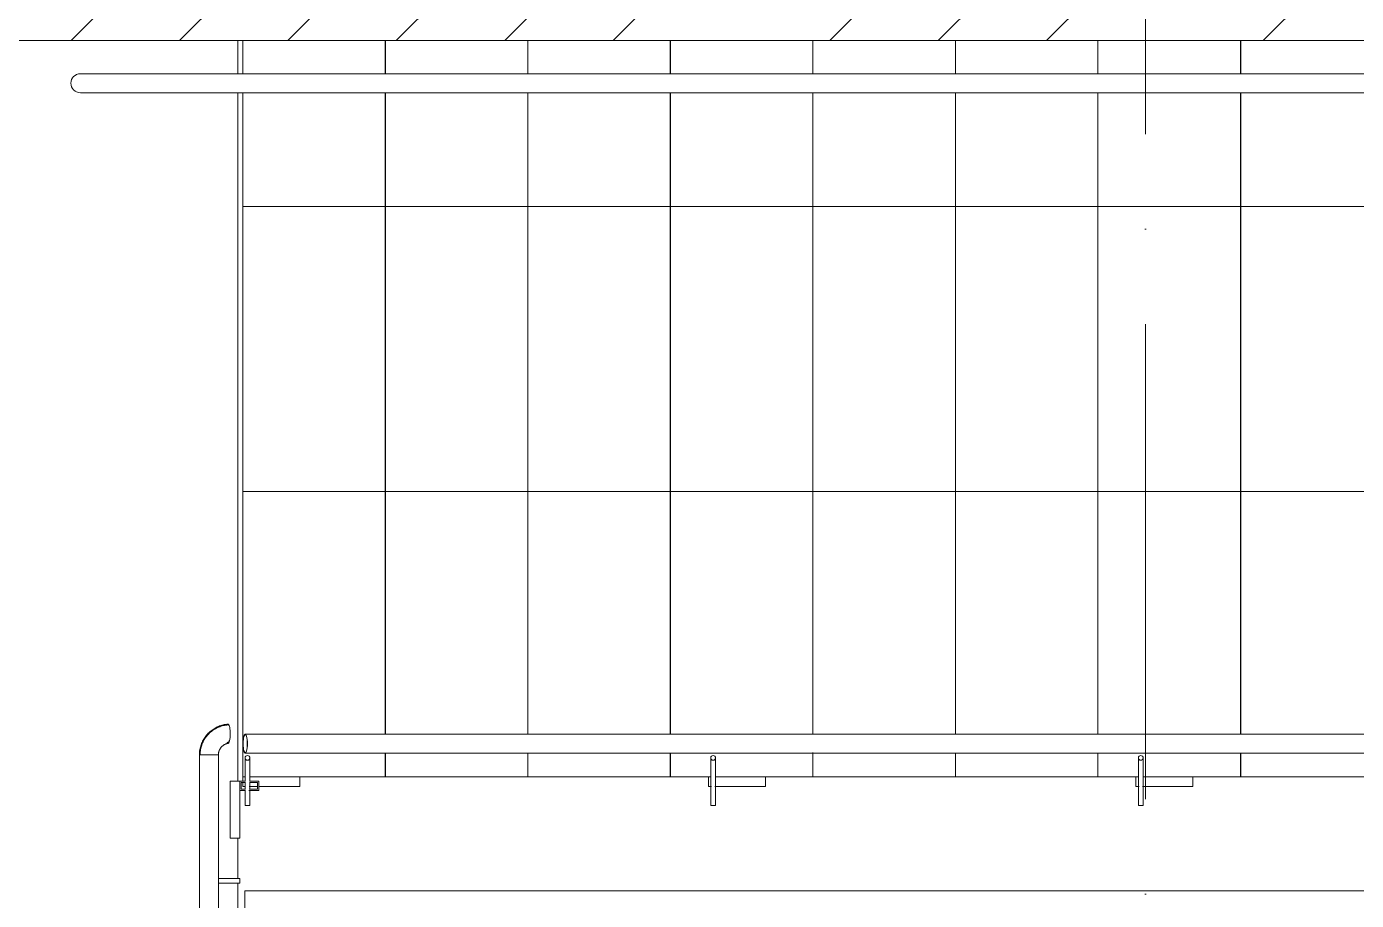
# Model space of a CAD drawing. Header units: millimetres. Extents: x -6467 to 106027, y -7090 to 195095.
# Drawn here: x 95255 to 98053, y 186235 to 188074 of the extents above; entities that cross this region are included whole.
import ezdxf

# ---------------------------------------------------------------- set-up
doc = ezdxf.new("R2010")
doc.units = ezdxf.units.MM
doc.linetypes.add('50_200_ШТРИХ_1Т_ш5_п1_п1_', pattern=[1400, 1000, -200, 0, -200])
for name, color, linetype, lineweight in [('A-FLOR', 7, 'Continuous', 9), ('A-WALL', 7, 'Continuous', 5), ('Ограждение', 7, 'Continuous', 9), ('Ограждение-1', 7, 'Continuous', 20)]:
    doc.layers.add(name, color=color, linetype=linetype, lineweight=lineweight)
for name, color, linetype, lineweight, true_color in [('S-STRS-1', 7, 'Continuous', 9, 0xaaaaaa), ('S-STRS-2', 7, 'Continuous', 5, 0xbfbfbf), ('Оси-3', 7, '50_200_ШТРИХ_1Т_ш5_п1_п1_', 9, 0xaaaaaa)]:
    doc.layers.add(name, color=color, linetype=linetype, lineweight=lineweight, true_color=true_color)
pattern_1 = [(0, (99609.45, 186494.7), (0, 600), []), (90, (99609.45, 186494.7), (-600, 4e-14), [])]

# ---------------------------------------------------------------- blocks, each defined once
blk = doc.blocks.new('О_Элемент поручня_Пристенный_Двухуровневый_Труба_ГОСТ 87321 - О_Элемент поручня_Пристенный_Двухуровневый_Труба_ГОСТ 8732-78 2-V127-АИ_План этажа Радиаторы_3')
at = {"layer": 'Ограждение'}
for p, q in [((-4640, 0), (280, 0)), ((280, -40), (-4640, -40))]:
    blk.add_line(p, q, dxfattribs=at)
blk.add_arc((-4640, -20), 20, 90, 270, dxfattribs=at)
blk = doc.blocks.new('О_Элемент ограждения_Обод_Труба_ГОСТ 8645-68 - О_Элемент ограждения_Обод_Труба_ГОСТ 8645-68-26169631-АИ_План этажа Радиаторы_3')
at = {"layer": 'Ограждение'}
for p, q in [((0, 20), (0, -20)), ((0, -20), (-3900, -20))]:
    blk.add_line(p, q, dxfattribs=at)
blk = doc.blocks.new('О_Элемент поручня_Маршевый_Труба_ГОСТ 8732-78 - О_Элемент поручня_Маршевый_Труба_ГОСТ 8732-78-26169632-АИ_План этажа Радиаторы_3')
at = {"layer": 'Ограждение'}
for p, q in [((-13.2, 40), (-3902.6, 40)), ((-3902.6, 0), (-13.2, 0))]:
    blk.add_line(p, q, dxfattribs=at)
at = {"layer": 'Ограждение', "flags": 128}
for points in [[(-3907.3, 20), (-3907.2, 24.5), (-3906.9, 28.7), (-3906.3, 32.5), (-3905.6, 35.6), (-3904.7, 38), (-3903.7, 39.5), (-3902.6, 40)], [(-3901.1, 37.3), (-3902.1, 38.4), (-3903.1, 38.4), (-3904.2, 37.3), (-3905.1, 35.2), (-3905.9, 32.3), (-3906.5, 28.6), (-3906.9, 24.4), (-3907, 20)], [(-3902.6, 40), (-3901.6, 39.5), (-3900.6, 38), (-3899.7, 35.6), (-3898.9, 32.5), (-3898.4, 28.7), (-3898, 24.5), (-3897.9, 20)], [(-3898.2, 20), (-3898.4, 24.4), (-3898.7, 28.6), (-3899.3, 32.3), (-3900.1, 35.2)], [(-3902.6, 0), (-3903.7, 0.5), (-3904.7, 2), (-3905.6, 4.4), (-3906.3, 7.5), (-3906.9, 11.3), (-3907.2, 15.5), (-3907.3, 20)], [(-3907, 20), (-3906.9, 15.6), (-3906.5, 11.4), (-3905.9, 7.7), (-3905.1, 4.8), (-3904.2, 2.7), (-3903.1, 1.6), (-3902.1, 1.6), (-3901.1, 2.7)], [(-3897.9, 20), (-3898, 15.5), (-3898.4, 11.3), (-3898.9, 7.5), (-3899.7, 4.4), (-3900.6, 2), (-3901.6, 0.5), (-3902.6, 0)], [(-3900.1, 4.8), (-3899.3, 7.7), (-3898.7, 11.4), (-3898.4, 15.6), (-3898.2, 20)]]:
    blk.add_lwpolyline(points, dxfattribs=at)
blk = doc.blocks.new('О_Элемент поручня_Маршевый_Труба_ГОСТ 8732-78 - О_Элемент поручня_Маршевый_Труба_ГОСТ 8732-78-26169633-АИ_План этажа Радиаторы_3')
at = {"layer": 'Ограждение'}
for p, q in [((-3902.1, 38.4), (-3903.1, 38.4)), ((-3903.1, 1.6), (-3902.1, 1.6))]:
    blk.add_line(p, q, dxfattribs=at)
at = {"layer": 'Ограждение', "flags": 128}
for points in [[(-3907.3, 20), (-3907.2, 24.5), (-3906.9, 28.7), (-3906.3, 32.5), (-3905.6, 35.6), (-3904.7, 38), (-3903.7, 39.5), (-3902.6, 40)], [(-3902.6, 0), (-3903.7, 0.5), (-3904.7, 2), (-3905.6, 4.4), (-3906.3, 7.5), (-3906.9, 11.3), (-3907.2, 15.5), (-3907.3, 20)]]:
    blk.add_lwpolyline(points, dxfattribs=at)
blk = doc.blocks.new('О_Полоса_Трапеция прямоугольная_Прокат_ГОСТ 103-2006 - Крепежная пластина-18993352-АИ_План этажа Радиаторы_3')
at = {"layer": 'Ограждение'}
for p, q in [((95605.8, 83880.7), (95600, 83880.7)), ((95600, 83880.7), (95600, 83871.9)), ((95720, 83880.7), (95614.3, 83880.7)), ((95720, 83860.7), (95720, 83880.7)), ((95600, 83869.1), (95600, 83860.7)), ((95600, 83860.7), (95606.1, 83860.7)), ((95613.5, 83860.7), (95630.8, 83860.7)), ((95633.8, 83860.7), (95720, 83860.7))]:
    blk.add_line(p, q, dxfattribs=at)
blk = doc.blocks.new('О_Кронштейн_Форма Г_Круг_ГОСТ 2590-2006 - О_Кронштейн_Форма Г_Круг_ГОСТ 2590-2006-V150-АИ_План этажа Радиаторы_3')
at = {"layer": 'Ограждение'}
for p, q in [((95605, 83871.9), (95605, 83895.7)), ((95615, 83895.7), (95615, 83871.9)), ((95605, 83854.9), (95605, 83868.9)), ((95615, 83868.9), (95615, 83854.9)), ((95605, 83820.7), (95605, 83851.9)), ((95615, 83851.9), (95615, 83820.7)), ((95605, 83820.7), (95610, 83820.7)), ((95610, 83820.7), (95615, 83820.7))]:
    blk.add_line(p, q, dxfattribs=at)
at = {"layer": 'Ограждение', "flags": 128}
for points in [[(95605, 83895.7), (95605, 83912.1), (95605, 83920.4), (95605, 83920.7)], [(95615, 83920.7), (95615, 83914.6), (95615, 83899.2), (95615, 83895.7)]]:
    blk.add_lwpolyline(points, dxfattribs=at)
at = {"layer": 'Ограждение'}
for start, end in [(90, 270), (270, 90)]:
    blk.add_arc((95610, 83920.7), 5, start, end, dxfattribs=at)
blk = doc.blocks.new('О_Кронштейн_Форма Г_Круг_ГОСТ 2590-2006 - О_Кронштейн_Форма Г_Круг_ГОСТ 2590-2006-V151-АИ_План этажа Радиаторы_3')
at = {"layer": 'Ограждение'}
for p, q in [((95605, 83871.9), (95605, 83895.7)), ((95615, 83895.7), (95615, 83871.9)), ((95605, 83854.9), (95605, 83868.9)), ((95615, 83868.9), (95615, 83854.9)), ((95605, 83820.7), (95605, 83851.9)), ((95615, 83851.9), (95615, 83820.7)), ((95605, 83820.7), (95605.2, 83820.7)), ((95614.8, 83820.7), (95615, 83820.7))]:
    blk.add_line(p, q, dxfattribs=at)
at = {"layer": 'Ограждение', "flags": 128}
for points in [[(95605, 83895.7), (95605, 83912.1), (95605, 83920.4), (95605, 83920.7)], [(95615, 83920.7), (95615, 83914.6), (95615, 83899.2), (95615, 83895.7)]]:
    blk.add_lwpolyline(points, dxfattribs=at)
at = {"layer": 'Ограждение'}
for start, end in [(142.1822, 195), (217.8178, 240), (285, 45)]:
    blk.add_arc((95610, 83920.7), 5, start, end, dxfattribs=at)
blk = doc.blocks.new('О_Полоса_Трапеция прямоугольная_Прокат_ГОСТ 103-2006 - Крепежная пластина-V153-АИ_План этажа Радиаторы_3')
at = {"layer": 'Ограждение'}
for p, q in [((97485.8, 83880.7), (97480, 83880.7)), ((97480, 83880.7), (97480, 83860.7)), ((97600, 83880.7), (97494.3, 83880.7)), ((97600, 83860.7), (97600, 83880.7)), ((97480, 83860.7), (97486.5, 83860.7)), ((97493.5, 83860.7), (97600, 83860.7))]:
    blk.add_line(p, q, dxfattribs=at)
blk = doc.blocks.new('О_Кронштейн_Форма Г_Круг_ГОСТ 2590-2006 - О_Кронштейн_Форма Г_Круг_ГОСТ 2590-2006-V149-АИ_План этажа Радиаторы_3')
at = {"layer": 'Ограждение'}
for p, q in [((99385, 83820.7), (99385, 83895.7)), ((99395, 83895.7), (99395, 83820.7)), ((99385, 83820.7), (99390, 83820.7)), ((99390, 83820.7), (99395, 83820.7))]:
    blk.add_line(p, q, dxfattribs=at)
at = {"layer": 'Ограждение', "flags": 128}
for points in [[(99385, 83895.7), (99385, 83912.1), (99385, 83920.4), (99385, 83920.7)], [(99395, 83920.7), (99395, 83914.6), (99395, 83899.2), (99395, 83895.7)]]:
    blk.add_lwpolyline(points, dxfattribs=at)
at = {"layer": 'Ограждение'}
for start, end in [(90, 270), (270, 90)]:
    blk.add_arc((99390, 83920.7), 5, start, end, dxfattribs=at)
blk = doc.blocks.new('О_Кронштейн_Форма Г_Круг_ГОСТ 2590-2006 - О_Кронштейн_Форма Г_Круг_ГОСТ 2590-2006-V152-АИ_План этажа Радиаторы_3')
at = {"layer": 'Ограждение'}
for p, q in [((98385, 83820.7), (98385, 83895.7)), ((98395, 83895.7), (98395, 83820.7)), ((98385, 83820.7), (98385.2, 83820.7)), ((98394.8, 83820.7), (98395, 83820.7))]:
    blk.add_line(p, q, dxfattribs=at)
at = {"layer": 'Ограждение', "flags": 128}
for points in [[(98385, 83895.7), (98385, 83912.1), (98385, 83920.4), (98385, 83920.7)], [(98395, 83920.7), (98395, 83914.6), (98395, 83899.2), (98395, 83895.7)]]:
    blk.add_lwpolyline(points, dxfattribs=at)
at = {"layer": 'Ограждение'}
for start, end in [(150, 195), (225, 240), (285, 45)]:
    blk.add_arc((98390, 83920.7), 5, start, end, dxfattribs=at)
blk = doc.blocks.new('О_Элемент ограждения_Обод_Труба_ГОСТ 86451 - О_Элемент ограждения_Обод_Труба_ГОСТ 8645-68 2-V158-АИ_План этажа Радиаторы_3')
at = {"layer": 'Ограждение-1'}
for p, q in [((-1800, 20), (-1820, 20)), ((-1820, 20), (-1820, -20)), ((-1817, 17), (-1803, 17)), ((-1817, -17), (-1817, 17)), ((-1803, 17), (-1803, -17)), ((-1800, -20), (-1800, 20)), ((0, 20), (-20, 20)), ((-20, 20), (-20, 7.7)), ((-20, 0.7), (-20, -20)), ((-17, 17), (-3, 17)), ((-17, 7.7), (-17, 17)), ((-17, -17), (-17, 0.3)), ((-3, 17), (-3, 7.8)), ((0, 7.9), (0, 20)), ((-1820, -20), (-1800, -20)), ((-1803, -17), (-1817, -17)), ((-20, -20), (0, -20)), ((-3, -17), (-17, -17)), ((-3, -0.5), (-3, -17)), ((0, -20), (0, -0.5))]:
    blk.add_line(p, q, dxfattribs=at)
blk = doc.blocks.new('О_Полоса_Трапеция прямоугольная_Прокат_ГОСТ 1031 - Крепежная пластина-21434436-АИ_План этажа Радиаторы_3')
at = {"layer": 'Ограждение'}
for p, q in [((95573.8, 83871.9), (95573.8, 83751.9)), ((95593.8, 83871.9), (95573.8, 83871.9)), ((95593.8, 83751.9), (95593.8, 83851.9)), ((95573.8, 83751.9), (95593.8, 83751.9))]:
    blk.add_line(p, q, dxfattribs=at)
blk = doc.blocks.new('О_Элемент поручня_Площадочный_Двухуровневый_ГОСТ 8732-78 - О_Элемент поручня_Площадочный_Двухуровневый_ГОСТ 8732-78 2-26180261-АИ_План этажа Радиаторы_3')
at = {"layer": 'Ограждение'}
for p, q in [((320, 40), (0, 40)), ((0, 40), (0, 20)), ((0, 20), (0, 0)), ((0, 0), (320, 0))]:
    blk.add_line(p, q, dxfattribs=at)
at = {"layer": 'Ограждение', "flags": 128}
for points in [[(320, 40), (322.4, 40), (324.8, 40), (327.2, 40), (329.6, 40), (331.9, 40), (334.3, 40), (336.6, 40), (338.9, 40), (341.1, 40), (343.4, 40), (345.6, 40), (347.7, 40), (349.8, 40), (351.9, 40), (353.9, 40), (355.8, 40), (357.7, 40), (359.6, 40), (361.3, 40), (363, 40), (364.7, 40), (366.2, 40), (367.7, 40), (369.2, 40), (370.5, 40), (371.7, 40), (372.9, 40), (374, 40), (375, 40), (375.9, 40), (376.7, 40), (377.5, 40), (378.1, 40), (378.7, 40), (379.1, 40), (379.5, 40), (379.8, 40), (379.9, 40), (380, 40)], [(380, 40), (380, 40), (379.8, 40), (379.6, 40), (379.2, 40), (378.8, 40), (378.3, 40), (377.7, 40), (377, 40), (376.2, 40), (375.3, 40), (374.3, 40), (373.2, 40), (372.1, 40), (370.8, 40), (369.5, 40), (368.1, 40), (366.7, 40), (365.1, 40), (363.5, 40), (361.8, 40), (360, 40), (358.2, 40), (356.3, 40), (354.4, 40), (352.4, 40), (350.4, 40), (348.3, 40), (346.1, 40), (344, 40), (341.7, 40), (339.5, 40), (337.2, 40), (334.9, 40), (332.6, 40), (330.2, 40), (327.8, 40), (325.4, 40), (323, 40), (320.6, 40), (320, 40)], [(380, 38.5), (379.3, 38.5), (378.5, 38.4), (377.8, 38.4), (377.1, 38.3), (376.3, 38.1), (375.6, 38), (374.9, 37.8), (374.2, 37.6), (373.5, 37.3)], [(380, 40), (380.8, 40), (381.6, 39.9), (382.4, 39.9), (383.2, 39.7), (384, 39.6), (384.8, 39.4), (385.5, 39.2), (386.3, 39), (387, 38.7), (387.8, 38.4), (388.5, 38.1), (389.2, 37.7), (389.9, 37.4), (390.6, 36.9), (391.3, 36.5), (391.9, 36), (392.6, 35.6), (393.2, 35), (393.8, 34.5), (394.3, 33.9), (394.9, 33.3), (395.4, 32.7), (395.9, 32.1), (396.4, 31.5), (396.8, 30.8), (397.2, 30.1), (397.6, 29.4), (398, 28.7), (398.3, 28), (398.6, 27.2), (398.9, 26.5), (399.2, 25.7), (399.4, 25), (399.6, 24.2), (399.7, 23.4), (399.8, 22.6), (399.9, 21.8), (400, 21), (400, 20.2), (400, 20)], [(380, 0), (380, 0), (379.8, 0), (379.6, 0), (379.2, 0), (378.8, 0), (378.3, 0), (377.7, 0), (377, 0), (376.2, 0), (375.3, 0), (374.3, 0), (373.2, 0), (372.1, 0), (370.8, 0), (369.5, 0), (368.1, 0), (366.7, 0), (365.1, 0), (363.5, 0), (361.8, 0), (360, 0), (358.2, 0), (356.3, 0), (354.4, 0), (352.4, 0), (350.4, 0), (348.3, 0), (346.1, 0), (344, 0), (341.7, 0), (339.5, 0), (337.2, 0), (334.9, 0), (332.6, 0), (330.2, 0), (327.8, 0), (325.4, 0), (323, 0), (320.6, 0), (320, 0)], [(320, 0), (322.4, 0), (324.8, 0), (327.2, 0), (329.6, 0), (331.9, 0), (334.3, 0), (336.6, 0), (338.9, 0), (341.1, 0), (343.4, 0), (345.6, 0), (347.7, 0), (349.8, 0), (351.9, 0), (353.9, 0), (355.8, 0), (357.7, 0), (359.6, 0), (361.3, 0), (363, 0), (364.7, 0), (366.2, 0), (367.7, 0), (369.2, 0), (370.5, 0), (371.7, 0), (372.9, 0), (374, 0), (375, 0), (375.9, 0), (376.7, 0), (377.5, 0), (378.1, 0), (378.7, 0), (379.1, 0), (379.5, 0), (379.8, 0), (379.9, 0), (380, 0)], [(370, 4.4), (370.6, 4), (371.3, 3.7), (371.9, 3.3), (372.6, 3), (373.3, 2.8), (374, 2.5), (374.7, 2.3), (375.4, 2.1), (376.1, 1.9), (376.9, 1.8), (377.6, 1.7), (378.3, 1.6), (379.1, 1.5), (379.8, 1.5), (380, 1.5)], [(400, 20), (400, 19.2), (399.9, 18.4), (399.9, 17.6), (399.7, 16.8), (399.6, 16), (399.4, 15.2), (399.2, 14.5), (399, 13.7), (398.7, 13), (398.4, 12.2), (398.1, 11.5), (397.7, 10.8), (397.4, 10.1), (396.9, 9.4), (396.5, 8.7), (396, 8.1), (395.6, 7.4), (395, 6.8), (394.5, 6.2), (393.9, 5.7), (393.3, 5.1), (392.7, 4.6), (392.1, 4.1), (391.5, 3.6), (390.8, 3.2), (390.1, 2.8), (389.4, 2.4), (388.7, 2), (388, 1.7), (387.2, 1.4), (386.5, 1.1), (385.7, 0.8), (385, 0.6), (384.2, 0.4), (383.4, 0.3), (382.6, 0.2), (381.8, 0.1), (381, 0), (380.2, 0), (380, 0)]]:
    blk.add_lwpolyline(points, dxfattribs=at)
blk = doc.blocks.new('О_Кронштейн_Форма Г_Круг_ГОСТ 25902 - О_Кронштейн_Форма Г_Круг_ГОСТ 2590-2006-21434440-АИ_План этажа Радиаторы_3')
at = {"layer": 'Ограждение'}
for p, q in [((17895.8, 45705.6), (17855.8, 45705.6)), ((17895.8, 45700.6), (17895.8, 45705.6)), ((17855.8, 45695.6), (17895.8, 45695.6)), ((17895.8, 45695.6), (17895.8, 45700.6))]:
    blk.add_line(p, q, dxfattribs=at)
at = {"layer": 'Ограждение', "flags": 128}
for points in [[(17850.6, 45705.6), (17851.5, 45705.6), (17852.5, 45705.6), (17853.5, 45705.6), (17854.5, 45705.6), (17855.5, 45705.6), (17855.8, 45705.6)], [(17855.8, 45695.6), (17854.8, 45695.6), (17853.8, 45695.6), (17852.8, 45695.6), (17851.8, 45695.6), (17850.8, 45695.6)]]:
    blk.add_lwpolyline(points, dxfattribs=at)
blk = doc.blocks.new('О_Кронштейн_Форма Г_Круг_ГОСТ 25902 - О_Кронштейн_Форма Г_Круг_ГОСТ 2590-2006-V132-АИ_План этажа Радиаторы_3')
at = {"layer": 'Ограждение'}
for p, q in [((17895.8, 45705.6), (17855.8, 45705.6)), ((17895.8, 45704.9), (17895.8, 45705.6)), ((17855.8, 45695.6), (17895.8, 45695.6)), ((17895.8, 45695.6), (17895.8, 45696.3))]:
    blk.add_line(p, q, dxfattribs=at)
at = {"layer": 'Ограждение', "flags": 128}
for points in [[(17850.6, 45705.6), (17851.5, 45705.6), (17852.5, 45705.6), (17853.5, 45705.6), (17854.5, 45705.6), (17855.5, 45705.6), (17855.8, 45705.6)], [(17855.8, 45695.6), (17854.8, 45695.6), (17853.8, 45695.6), (17852.8, 45695.6), (17851.8, 45695.6), (17850.8, 45695.6)]]:
    blk.add_lwpolyline(points, dxfattribs=at)
blk = doc.blocks.new('О_Элемент поручня_Загиб_Труба_ГОСТ 87321 - О_Элемент поручня_Загиб_Труба_ГОСТ 8732-78 2-V160-АИ_План этажа Радиаторы_3')
at = {"layer": 'Ограждение', "flags": 128}
for points in [[(95529.4, 83974.3), (95527.5, 83972.5), (95525.7, 83970.6), (95524, 83968.6), (95522.4, 83966.6), (95520.8, 83964.5), (95519.3, 83962.4), (95518, 83960.2), (95516.7, 83957.9), (95515.5, 83955.6), (95514.4, 83953.3), (95513.4, 83950.9), (95512.5, 83948.4), (95511.7, 83946), (95510.9, 83943.5), (95510.3, 83940.9), (95509.8, 83938.4), (95509.4, 83935.8), (95509.1, 83933.2), (95508.9, 83930.6), (95508.8, 83928), (95508.8, 83926.9)], [(95569.1, 83991.7), (95566.5, 83991.5), (95563.9, 83991.1), (95561.3, 83990.7), (95558.8, 83990.1), (95556.3, 83989.5), (95553.8, 83988.7), (95551.3, 83987.9), (95548.9, 83986.9), (95546.5, 83985.9), (95544.2, 83984.7), (95541.9, 83983.5), (95539.7, 83982.2), (95537.5, 83980.8), (95535.4, 83979.3), (95533.3, 83977.7), (95531.3, 83976)], [(95551.7, 83986.4), (95549.4, 83985.5), (95547.1, 83984.5), (95544.8, 83983.3), (95542.5, 83982.1), (95540.4, 83980.9), (95538.2, 83979.5), (95536.1, 83978), (95534.1, 83976.5), (95532.2, 83974.8)], [(95548.8, 83926.9), (95548.8, 83927.9), (95548.9, 83928.9), (95549, 83929.9), (95549.1, 83930.8), (95549.3, 83931.8), (95549.5, 83932.8), (95549.8, 83933.8), (95550.1, 83934.7), (95550.4, 83935.7), (95550.8, 83936.6), (95551.2, 83937.5), (95551.6, 83938.4), (95552.1, 83939.3), (95552.6, 83940.1), (95553.2, 83941), (95553.7, 83941.8), (95554.3, 83942.6), (95555, 83943.3), (95555.7, 83944.1), (95556.4, 83944.8), (95557.1, 83945.5), (95557.9, 83946.1), (95558.6, 83946.8), (95559.4, 83947.3), (95560.3, 83947.9), (95561.1, 83948.4), (95562, 83948.9), (95562.9, 83949.4), (95563.8, 83949.8), (95564.7, 83950.2), (95565.7, 83950.5), (95566.6, 83950.8), (95567.6, 83951.1), (95568.6, 83951.3), (95569.1, 83951.4)]]:
    blk.add_lwpolyline(points, dxfattribs=at)
at = {"layer": 'Ограждение'}
for points in [[(95569.1, 83991.7), (95568.7, 83991.7), (95568.4, 83991.5), (95568, 83991.1)], [(95570.1, 83991.3), (95569.8, 83991.6), (95569.4, 83991.7), (95569.1, 83991.7)], [(95567, 83953), (95567.3, 83952.4), (95568, 83951.5), (95568.7, 83951.3), (95569.1, 83951.4)], [(95569.1, 83952.9), (95568.5, 83952.8), (95568, 83953.1), (95567.6, 83953.8)]]:
    blk.add_open_spline(points, degree=3, dxfattribs=at)
for points, knots in [([(95569.1, 83951.4), (95569.6, 83951.5), (95570.6, 83952.4), (95571.9, 83955.4), (95572.5, 83958.1), (95572.7, 83959.2)], [-1, -1, -1, -1, -0.7857143, -0.5714286, -0.4285714, -0.4285714, -0.4285714, -0.4285714]), ([(95571.8, 83957.5), (95571.6, 83956.8), (95571.2, 83955.6), (95570.3, 83953.7), (95569.6, 83953.1), (95569.1, 83952.9)], [-0.2222222, -0.2222222, -0.2222222, -0.2222222, -0.1666667, -0.1111111, 0, 0, 0, 0])]:
    blk.add_open_spline(points, degree=3, knots=knots, dxfattribs=at)
blk = doc.blocks.new('О_Элемент поручня_Загиб_Труба_ГОСТ 87321 - О_Элемент поручня_Загиб_Труба_ГОСТ 8732-78 2-V162-АИ_План этажа Радиаторы_3')
at = {"layer": 'Ограждение'}
blk.add_line((95508.8, 83926.9), (95548.8, 83926.9), dxfattribs=at)
at = {"layer": 'Ограждение', "flags": 128}
for points in [[(95569.1, 83991.7), (95566.5, 83991.5), (95563.9, 83991.1), (95561.3, 83990.7), (95558.8, 83990.1), (95556.3, 83989.5), (95553.8, 83988.7), (95551.3, 83987.9), (95548.9, 83986.9), (95546.5, 83985.9), (95544.2, 83984.7), (95541.9, 83983.5), (95539.7, 83982.2), (95537.5, 83980.8), (95535.4, 83979.3), (95533.3, 83977.7), (95531.3, 83976), (95529.4, 83974.3), (95527.5, 83972.5), (95525.7, 83970.6), (95524, 83968.6), (95522.4, 83966.6), (95520.8, 83964.5), (95519.3, 83962.4), (95518, 83960.2), (95516.7, 83957.9), (95515.5, 83955.6), (95514.4, 83953.3), (95513.4, 83950.9), (95512.5, 83948.4), (95511.7, 83946), (95510.9, 83943.5), (95510.3, 83940.9), (95509.8, 83938.4), (95509.4, 83935.8), (95509.1, 83933.2), (95508.9, 83930.6), (95508.8, 83928), (95508.8, 83926.9)], [(95569.1, 83990.2), (95566.5, 83989.9), (95564, 83989.6), (95561.5, 83989.2), (95559, 83988.6), (95556.6, 83988), (95554.1, 83987.2), (95551.7, 83986.4), (95549.4, 83985.5), (95547.1, 83984.5), (95544.8, 83983.3), (95542.5, 83982.1), (95540.4, 83980.9), (95538.2, 83979.5), (95536.1, 83978), (95534.1, 83976.5), (95532.2, 83974.8), (95530.3, 83973.1), (95528.5, 83971.4), (95526.7, 83969.5), (95525.1, 83967.6), (95523.5, 83965.6), (95522, 83963.6), (95520.5, 83961.5), (95519.2, 83959.3), (95518, 83957.1), (95516.8, 83954.8), (95515.7, 83952.5), (95514.7, 83950.2), (95513.8, 83947.8), (95513.1, 83945.4), (95512.4, 83943), (95511.8, 83940.5), (95511.3, 83938), (95510.9, 83935.5), (95510.6, 83933), (95510.4, 83930.4), (95510.3, 83927.9), (95510.3, 83926.9)], [(95548.8, 83926.9), (95548.8, 83927.9), (95548.9, 83928.9), (95549, 83929.9), (95549.1, 83930.8), (95549.3, 83931.8), (95549.5, 83932.8), (95549.8, 83933.8), (95550.1, 83934.7), (95550.4, 83935.7), (95550.8, 83936.6), (95551.2, 83937.5), (95551.6, 83938.4), (95552.1, 83939.3), (95552.6, 83940.1), (95553.2, 83941), (95553.7, 83941.8), (95554.3, 83942.6), (95555, 83943.3), (95555.7, 83944.1), (95556.4, 83944.8), (95557.1, 83945.5), (95557.9, 83946.1), (95558.6, 83946.8), (95559.4, 83947.3), (95560.3, 83947.9), (95561.1, 83948.4), (95562, 83948.9), (95562.9, 83949.4), (95563.8, 83949.8), (95564.7, 83950.2), (95565.7, 83950.5), (95566.6, 83950.8), (95567.6, 83951.1), (95568.6, 83951.3), (95569.1, 83951.4)]]:
    blk.add_lwpolyline(points, dxfattribs=at)
at = {"layer": 'Ограждение'}
for points in [[(95569.1, 83991.7), (95568.7, 83991.7), (95568.4, 83991.5), (95568, 83991.1)], [(95573.8, 83971.9), (95573.8, 83974.2), (95573.6, 83978.7), (95573.1, 83982.7), (95572.7, 83984.4)], [(95567, 83953), (95567.3, 83952.4), (95568, 83951.5), (95568.7, 83951.3), (95569.1, 83951.4)], [(95569.1, 83952.9), (95568.5, 83952.8), (95568, 83953.1), (95567.6, 83953.8)]]:
    blk.add_open_spline(points, degree=3, dxfattribs=at)
for points, knots in [([(95572.6, 83985.2), (95572.4, 83986.1), (95571.9, 83987.9), (95571.1, 83990), (95570.1, 83991.4), (95569.4, 83991.7), (95569.1, 83991.7)], [-0.5387166, -0.5387166, -0.5387166, -0.5387166, -0.4285714, -0.2857143, -0.1428571, 0, 0, 0, 0]), ([(95569.1, 83951.4), (95569.6, 83951.5), (95570.6, 83952.4), (95571.9, 83955.4), (95572.8, 83959.1), (95573.3, 83963), (95573.7, 83967.3), (95573.8, 83970.3), (95573.8, 83971.9)], [-1, -1, -1, -1, -0.785714, -0.571429, -0.428571, -0.285714, -0.142857, 0, 0, 0, 0]), ([(95571.8, 83957.5), (95571.6, 83956.8), (95571.2, 83955.6), (95570.3, 83953.7), (95569.6, 83953.1), (95569.1, 83952.9)], [-0.2222222, -0.2222222, -0.2222222, -0.2222222, -0.1666667, -0.1111111, 0, 0, 0, 0])]:
    blk.add_open_spline(points, degree=3, knots=knots, dxfattribs=at)

msp = doc.modelspace()

# ---------------------------------------------------------------- hatches: boundary and pattern name
at = {"layer": 'A-WALL'}
h = msp.add_hatch(dxfattribs=at)
h.set_pattern_fill('FP_1', color=256, style=0, pattern_type=2)
h.set_pattern_definition([(45, (109.45, 102614.03), (-228.0985, 228.0985), []), (45, (337.55, 102614.03), (-228.0985, 228.0985), [403.225, -80.645, 6.706, -73.939])])
h.paths.add_polyline_path([(101359.4, 188044.7), (101359.4, 188294.7), (94808.4, 188294.7), (94808.4, 188044.7), (101109.4, 188044.7)])
h.paths.add_polyline_path([(93609.4, 188044.7), (93808.4, 188044.7), (93808.4, 188294.7), (93609.4, 188294.7)])
at = {"layer": 'S-STRS-2'}
h = msp.add_hatch(dxfattribs=at)
h.set_pattern_fill('FP_13', color=256, style=0, pattern_type=2)
h.set_pattern_definition(pattern_1)
h.paths.add_polyline_path([(95709.4, 186494.7), (95714.6, 186494.7), (95715.9, 186509.7), (95724.3, 186509.7), (95724.3, 186494.7), (96009.4, 186494.7), (96009.4, 186544.7), (95714.2, 186546.4), (95711.5, 186552.5), (95710.5, 186569.2), (95713.2, 186582), (95719, 186584.7), (96009.4, 186584.7), (96009.4, 187934.7), (95709.4, 187934.7), (95709.4, 186552.5)])
h.paths.add_polyline_path([(95719.4, 186518.7), (95715.1, 186521), (95716.4, 186524.6), (95723.8, 186521), (95721.9, 186518.8), (95719.6, 186518.7)])
h.paths.add_polyline_path([(95719.4, 186529.7), (95715.5, 186535.6), (95719.4, 186539.7), (95722.7, 186537.6), (95719.8, 186530.6)])
h.paths.add_polyline_path([(95709.4, 187974.7), (96009.4, 187974.7), (96009.4, 188044.7), (95709.4, 188044.7)])
h = msp.add_hatch(dxfattribs=at)
h.set_pattern_fill('FP_13', color=256, style=0, pattern_type=2)
h.set_pattern_definition(pattern_1)
h.paths.add_polyline_path([(96009.4, 186494.7), (96309.4, 186494.7), (96309.4, 186544.7), (96009.4, 186544.7)])
h.paths.add_polyline_path([(96309.4, 186584.7), (96309.4, 187934.7), (96009.4, 187934.7), (96009.4, 186584.7)])
h.paths.add_polyline_path([(96009.4, 187974.7), (96309.4, 187974.7), (96309.4, 188044.7), (96009.4, 188044.7)])
h = msp.add_hatch(dxfattribs=at)
h.set_pattern_fill('FP_13', color=256, style=0, pattern_type=2)
h.set_pattern_definition(pattern_1)
h.paths.add_polyline_path([(96309.4, 186494.7), (96609.4, 186494.7), (96609.4, 186544.7), (96309.4, 186544.7)])
h.paths.add_polyline_path([(96309.4, 186584.7), (96609.4, 186584.7), (96609.4, 187934.7), (96309.4, 187934.7), (96309.4, 186664.5)])
h.paths.add_polyline_path([(96609.4, 187974.7), (96609.4, 188044.7), (96309.4, 188044.7), (96309.4, 187974.7)])
h = msp.add_hatch(dxfattribs=at)
h.set_pattern_fill('FP_13', color=256, style=0, pattern_type=2)
h.set_pattern_definition(pattern_1)
h.paths.add_polyline_path([(96609.4, 186494.7), (96694.6, 186494.7), (96695.9, 186509.7), (96704.3, 186509.7), (96704.3, 186494.7), (96909.4, 186494.7), (96909.4, 186544.7), (96609.4, 186544.7)])
h.paths.add_polyline_path([(96699.4, 186518.7), (96695.1, 186521), (96695.9, 186524.7), (96703.8, 186521), (96701.9, 186518.8), (96699.6, 186518.7)])
h.paths.add_polyline_path([(96699.4, 186529.7), (96695.1, 186534.6), (96699.4, 186539.7), (96702.7, 186537.6), (96699.8, 186530.6)])
h.paths.add_polyline_path([(96749.4, 186584.7), (96909.4, 186584.7), (96909.4, 187934.7), (96609.4, 187934.7), (96609.4, 186584.7)])
h.paths.add_polyline_path([(96609.4, 187974.7), (96909.4, 187974.7), (96909.4, 188044.7), (96609.4, 188044.7)])
h = msp.add_hatch(dxfattribs=at)
h.set_pattern_fill('FP_13', color=256, style=0, pattern_type=2)
h.set_pattern_definition(pattern_1)
h.paths.add_polyline_path([(96909.4, 186494.7), (97209.4, 186494.7), (97209.4, 186544.7), (96909.4, 186544.7)])
h.paths.add_polyline_path([(96909.4, 186584.7), (97209.4, 186584.7), (97209.4, 187934.7), (96909.4, 187934.7), (96909.4, 186664.5)])
h.paths.add_polyline_path([(97209.4, 187974.7), (97209.4, 188044.7), (96909.4, 188044.7), (96909.4, 187974.7), (97162.9, 187974.7)])
h = msp.add_hatch(dxfattribs=at)
h.set_pattern_fill('FP_13', color=256, style=0, pattern_type=2)
h.set_pattern_definition(pattern_1)
h.paths.add_polyline_path([(97209.4, 186494.7), (97509.4, 186494.7), (97509.4, 186544.7), (97209.4, 186544.7)])
h.paths.add_polyline_path([(97509.4, 186584.7), (97509.4, 187934.7), (97209.4, 187934.7), (97209.4, 186584.7)])
h.paths.add_polyline_path([(97209.4, 187974.7), (97509.4, 187974.7), (97509.4, 188044.7), (97209.4, 188044.7)])
h = msp.add_hatch(dxfattribs=at)
h.set_pattern_fill('FP_13', color=256, style=0, pattern_type=2)
h.set_pattern_definition(pattern_1)
h.paths.add_polyline_path([(97589.4, 186494.7), (97594.6, 186494.7), (97595.9, 186509.7), (97604.3, 186509.7), (97604.3, 186494.7), (97809.4, 186494.7), (97809.4, 186544.7), (97509.4, 186544.7), (97509.4, 186494.7), (97576.5, 186494.7)])
h.paths.add_polyline_path([(97599.4, 186518.7), (97595.1, 186521), (97595.9, 186524.7), (97603.8, 186521), (97601.9, 186518.8), (97599.6, 186518.7)])
h.paths.add_polyline_path([(97599.4, 186529.7), (97595.1, 186534.6), (97599.4, 186539.7), (97602.7, 186537.6), (97599.8, 186530.6)])
h.paths.add_polyline_path([(97576.5, 186584.7), (97809.4, 186584.7), (97809.4, 187934.7), (97509.4, 187934.7), (97509.4, 186584.7)])
h.paths.add_polyline_path([(97809.4, 187974.7), (97809.4, 188044.7), (97509.4, 188044.7), (97509.4, 187974.7)])
h = msp.add_hatch(dxfattribs=at)
h.set_pattern_fill('FP_13', color=256, style=0, pattern_type=2)
h.set_pattern_definition(pattern_1)
h.paths.add_polyline_path([(97809.4, 186494.7), (98109.4, 186494.7), (98109.4, 186544.7), (97809.4, 186544.7)])
h.paths.add_polyline_path([(97809.4, 186584.7), (98109.4, 186584.7), (98109.4, 187934.7), (97809.4, 187934.7), (97809.4, 186664.5)])
h.paths.add_polyline_path([(98109.4, 187974.7), (98109.4, 188044.7), (97809.4, 188044.7), (97809.4, 187974.7)])

# ---------------------------------------------------------------- linework, layer by layer
at = {"layer": 'A-FLOR'}
for p, q in [((95699.4, 187974.7), (95699.4, 188044.7)), ((95699.4, 186485.9), (95699.4, 187934.7)), ((95699.4, 186280.2), (95699.4, 186365.9)), ((95699.4, 186085.9), (95699.4, 186271.6))]:
    msp.add_line(p, q, dxfattribs=at)
at = {"layer": 'A-WALL'}
msp.add_line((94808.4, 188044.7), (101109.4, 188044.7), dxfattribs=at)
at = {"layer": 'S-STRS-1'}
for p, q in [((95709.4, 187974.7), (95709.4, 188044.7)), ((96009.4, 187974.7), (96009.4, 188044.7)), ((96009.4, 187974.7), (96009.4, 188044.7)), ((96309.4, 187974.7), (96309.4, 188044.7)), ((96309.4, 187974.7), (96309.4, 188044.7)), ((96609.4, 187974.7), (96609.4, 188044.7)), ((96609.4, 187974.7), (96609.4, 188044.7)), ((96909.4, 187974.7), (96909.4, 188044.7)), ((96909.4, 187974.7), (96909.4, 188044.7)), ((97209.4, 187974.7), (97209.4, 188044.7)), ((97209.4, 187974.7), (97209.4, 188044.7)), ((97509.4, 187974.7), (97509.4, 188044.7)), ((97509.4, 187974.7), (97509.4, 188044.7)), ((97809.4, 187974.7), (97809.4, 188044.7)), ((97809.4, 187974.7), (97809.4, 188044.7)), ((95709.4, 186494.7), (95709.4, 187934.7)), ((96009.4, 186584.1), (96009.4, 187934.7)), ((96009.4, 186584.1), (96009.4, 187934.7)), ((96309.4, 186584), (96309.4, 187934.7)), ((96309.4, 186584), (96309.4, 187934.7)), ((96609.4, 186583.9), (96609.4, 187934.7)), ((96609.4, 186583.9), (96609.4, 187934.7)), ((96909.4, 186583.8), (96909.4, 187934.7)), ((96909.4, 186583.8), (96909.4, 187934.7)), ((97209.4, 186584.2), (97209.4, 187934.7)), ((97209.4, 186584.2), (97209.4, 187934.7)), ((97509.4, 186584.2), (97509.4, 187934.7)), ((97509.4, 186584.2), (97509.4, 187934.7)), ((97809.4, 186584.2), (97809.4, 187934.7)), ((97809.4, 186584.2), (97809.4, 187934.7)), ((96009.4, 186494.7), (96009.4, 186545.3)), ((96009.4, 186494.7), (96009.4, 186545.3)), ((96309.4, 186494.7), (96309.4, 186545.5)), ((96309.4, 186494.7), (96309.4, 186545.5)), ((96609.4, 186494.7), (96609.4, 186545.6)), ((96609.4, 186494.7), (96609.4, 186545.6)), ((96909.4, 186494.7), (96909.4, 186545.7)), ((96909.4, 186494.7), (96909.4, 186545.7)), ((97209.4, 186494.7), (97209.4, 186545.2)), ((97209.4, 186494.7), (97209.4, 186545.2)), ((97509.4, 186494.7), (97509.4, 186545.2)), ((97509.4, 186494.7), (97509.4, 186545.2)), ((97809.4, 186494.7), (97809.4, 186545.2)), ((97809.4, 186494.7), (97809.4, 186545.2)), ((96009.4, 186494.7), (95829.4, 186494.7)), ((96309.4, 186494.7), (96009.4, 186494.7)), ((96609.4, 186494.7), (96309.4, 186494.7)), ((96689.4, 186494.7), (96609.4, 186494.7)), ((96909.4, 186494.7), (96809.4, 186494.7)), ((97209.4, 186494.7), (96909.4, 186494.7)), ((97509.4, 186494.7), (97209.4, 186494.7)), ((97589.4, 186494.7), (97509.4, 186494.7)), ((97809.4, 186494.7), (97709.4, 186494.7)), ((98109.4, 186494.7), (97809.4, 186494.7))]:
    msp.add_line(p, q, dxfattribs=at)
at = {"layer": 'Оси-3'}
msp.add_line((97609.4, 150045.1), (97609.4, 193895), dxfattribs=at)

# ---------------------------------------------------------------- block references
at = {"layer": 'Ограждение'}
for name, p in [('О_Элемент поручня_Пристенный_Двухуровневый_Труба_ГОСТ 87321 - О_Элемент поручня_Пристенный_Двухуровневый_Труба_ГОСТ 8732-78 2-V127-АИ_План этажа Радиаторы_3', (100007.7, 187974.7)), ('О_Элемент поручня_Загиб_Труба_ГОСТ 87321 - О_Элемент поручня_Загиб_Труба_ГОСТ 8732-78 2-V160-АИ_План этажа Радиаторы_3', (109.4, 102614)), ('О_Элемент поручня_Загиб_Труба_ГОСТ 87321 - О_Элемент поручня_Загиб_Труба_ГОСТ 8732-78 2-V162-АИ_План этажа Радиаторы_3', (109.4, 102614)), ('О_Элемент поручня_Маршевый_Труба_ГОСТ 8732-78 - О_Элемент поручня_Маршевый_Труба_ГОСТ 8732-78-26169632-АИ_План этажа Радиаторы_3', (99617.3, 186544.7)), ('О_Элемент поручня_Маршевый_Труба_ГОСТ 8732-78 - О_Элемент поручня_Маршевый_Труба_ГОСТ 8732-78-26169633-АИ_План этажа Радиаторы_3', (99617.3, 186544.7)), ('О_Кронштейн_Форма Г_Круг_ГОСТ 2590-2006 - О_Кронштейн_Форма Г_Круг_ГОСТ 2590-2006-V151-АИ_План этажа Радиаторы_3', (109.4, 102614)), ('О_Кронштейн_Форма Г_Круг_ГОСТ 2590-2006 - О_Кронштейн_Форма Г_Круг_ГОСТ 2590-2006-V150-АИ_План этажа Радиаторы_3', (109.4, 102614)), ('О_Кронштейн_Форма Г_Круг_ГОСТ 2590-2006 - О_Кронштейн_Форма Г_Круг_ГОСТ 2590-2006-V152-АИ_План этажа Радиаторы_3', (-1690.6, 102614)), ('О_Кронштейн_Форма Г_Круг_ГОСТ 2590-2006 - О_Кронштейн_Форма Г_Круг_ГОСТ 2590-2006-V149-АИ_План этажа Радиаторы_3', (-2690.6, 102614)), ('О_Кронштейн_Форма Г_Круг_ГОСТ 2590-2006 - О_Кронштейн_Форма Г_Круг_ГОСТ 2590-2006-V152-АИ_План этажа Радиаторы_3', (-790.6, 102614)), ('О_Кронштейн_Форма Г_Круг_ГОСТ 2590-2006 - О_Кронштейн_Форма Г_Круг_ГОСТ 2590-2006-V149-АИ_План этажа Радиаторы_3', (-1790.6, 102614)), ('О_Полоса_Трапеция прямоугольная_Прокат_ГОСТ 1031 - Крепежная пластина-21434436-АИ_План этажа Радиаторы_3', (109.4, 102614)), ('О_Полоса_Трапеция прямоугольная_Прокат_ГОСТ 103-2006 - Крепежная пластина-18993352-АИ_План этажа Радиаторы_3', (109.4, 102614)), ('О_Полоса_Трапеция прямоугольная_Прокат_ГОСТ 103-2006 - Крепежная пластина-V153-АИ_План этажа Радиаторы_3', (-790.6, 102614)), ('О_Полоса_Трапеция прямоугольная_Прокат_ГОСТ 103-2006 - Крепежная пластина-V153-АИ_План этажа Радиаторы_3', (109.4, 102614)), ('О_Кронштейн_Форма Г_Круг_ГОСТ 25902 - О_Кронштейн_Форма Г_Круг_ГОСТ 2590-2006-21434440-АИ_План этажа Радиаторы_3', (77807.5, 140575.3)), ('О_Кронштейн_Форма Г_Круг_ГОСТ 25902 - О_Кронштейн_Форма Г_Круг_ГОСТ 2590-2006-V132-АИ_План этажа Радиаторы_3', (77807.5, 140575.3))]:
    msp.add_blockref(name, p, dxfattribs=at)
for name, p, rotation in [('О_Элемент поручня_Площадочный_Двухуровневый_ГОСТ 8732-78 - О_Элемент поручня_Площадочный_Двухуровневый_ГОСТ 8732-78 2-26180261-АИ_План этажа Радиаторы_3', (95618.2, 186540.9), 269.9999999999999), ('О_Элемент ограждения_Обод_Труба_ГОСТ 86451 - О_Элемент ограждения_Обод_Труба_ГОСТ 8645-68 2-V158-АИ_План этажа Радиаторы_3', (95723.2, 186485.9), 90.00000000000011), ('О_Элемент ограждения_Обод_Труба_ГОСТ 8645-68 - О_Элемент ограждения_Обод_Труба_ГОСТ 8645-68-26169631-АИ_План этажа Радиаторы_3', (95713.8, 186234.7), 180)]:
    msp.add_blockref(name, p, dxfattribs=dict(at, rotation=rotation))

doc.saveas('drawing.dxf')
